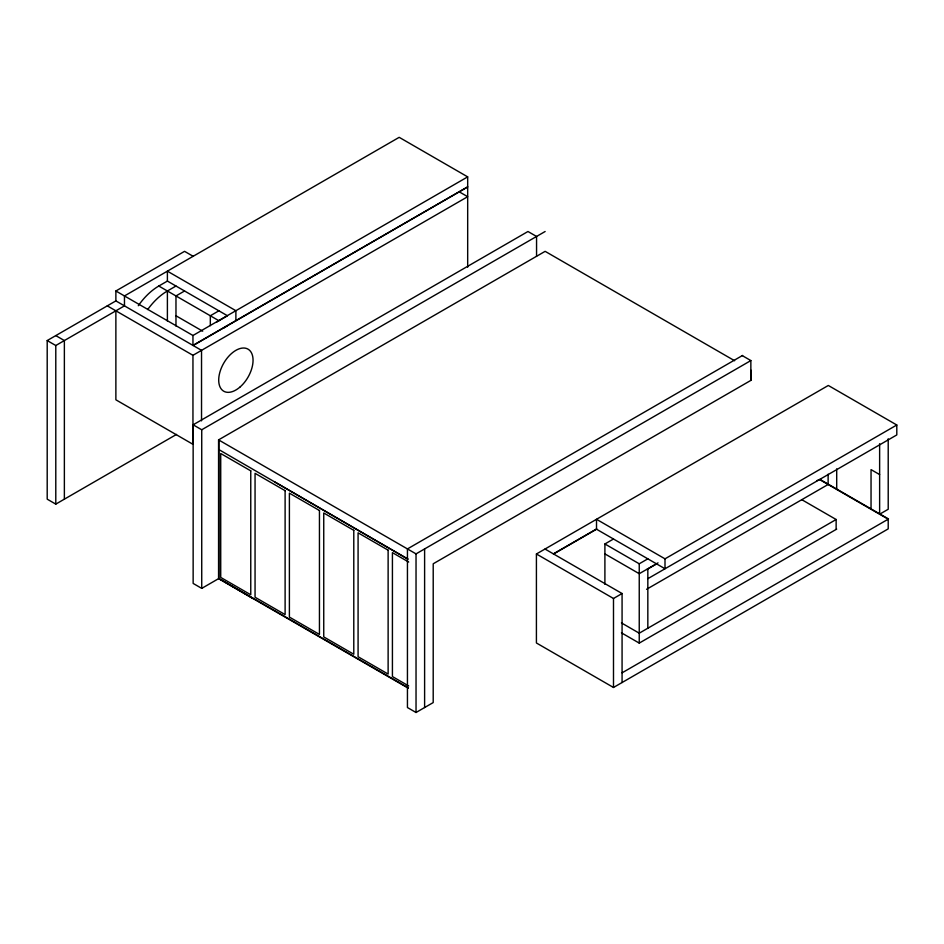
<?xml version="1.0" encoding="UTF-8"?>
<svg xmlns="http://www.w3.org/2000/svg" width="944" height="944" viewBox="0 0 944 944"><rect width="100%" height="100%" fill="white"/><g stroke="black" fill="none" stroke-linecap="round" stroke-linejoin="round"><path stroke-width="1.42" d="M201.532 420.847L201.532 350.354L115.876 300.9L115.876 290.988L184.564 251.34L193.142 256.296M176.516 434.417L55.79 504.12L47.2 499.164L47.2 340.56L115.876 300.9M47.2 340.56L55.79 345.516L124.466 305.856L124.466 295.944L399.194 137.328L467.681 176.87L467.681 267.199M138.308 305.714A48.569 28.037 -60 0 1 158.804 286.032L167.395 281.076L227.492 315.768L218.902 320.724A48.569 28.037 -60 0 0 216.672 322.105M147.701 309.526A48.569 28.037 -60 0 1 167.395 290.988L175.973 286.032M184.564 290.988L175.973 295.944L175.973 326.058M218.902 310.812L210.323 315.768L210.323 325.68M115.876 290.988L192.954 335.486L467.681 176.87M193.142 345.516L467.776 186.841L192.954 345.398L192.954 335.486M107.297 305.856L192.954 355.31L467.681 196.694L459.185 191.797M218.902 439.692L218.902 578.471L201.733 588.383L193.142 583.427L193.142 424.812L527.967 231.504L536.558 236.46L536.558 256.296M193.142 424.812L201.733 429.768L545.136 231.504M408.079 688.07L218.571 578.66L218.571 439.88L545.136 251.34L734.644 360.75M218.902 449.604L408.079 559.202L274.775 481.959M742.598 355.428L407.442 548.924L407.442 707.54L416.033 712.496L433.202 702.572L433.213 563.78L751.188 380.208L751.188 370.296M218.571 439.88L416.033 553.88L750.858 360.573L750.858 380.397M816.89 480.661L819.628 479.587L888.21 519.188L888.21 528.876L613.494 687.48L536.416 642.982L536.416 553.986L828.313 385.471L896.8 425.001L896.8 434.924L647.619 578.814M553.396 553.88L596.655 528.911M553.585 553.986L596.514 529.206L665.001 568.748L665.001 558.836L896.8 425.001M604.903 584.348L604.903 543.968L613.494 539.012M604.903 543.968L639.241 563.792L647.832 558.836M658.015 562.872L639.241 573.704L604.903 553.88M646.876 569.527L657.059 563.639M536.416 553.986L613.494 598.484L622.072 593.528L622.072 682.524M646.569 589.304L828.454 484.296M836.136 529.419L836.136 519.507L639.241 633.188L621.435 622.898M621.435 632.822L639.241 643.1L836.703 529.1M622.072 672.836L888.54 518.988L819.958 479.399M742.267 355.617L750.858 360.573M879.631 474.572L871.041 469.616L871.041 509.264M801.798 499.683L836.136 519.507M665.001 558.836L596.514 519.294L596.514 529.206M158.804 286.032L218.902 320.724M227.292 325.574L227.492 325.68A48.569 28.037 -60 0 0 224.129 327.816M175.973 315.768L202.689 331.191M545.007 549.03L622.072 593.528M55.79 335.592L64.369 340.56L64.369 499.164M408.693 562.034L392.421 552.641L392.421 676.553L408.693 685.958M408.41 687.881L220.176 579.203L252.909 598.484M888.21 438.771L888.21 509.264L879.631 514.22L879.631 443.727M836.703 468.885L836.703 489.44M828.124 474.207L828.124 484.484M647.832 568.748L647.832 628.232M639.241 563.792L639.241 643.1M613.494 598.484L613.494 687.48M424.611 548.924L424.611 707.54M416.033 553.88L416.033 712.496M235.882 320.618L235.882 310.706L167.395 271.164L167.395 281.076M201.733 429.768L201.733 588.383M192.954 355.31L192.954 444.305L115.876 399.808L115.876 310.812M167.395 290.988L167.395 321.09M55.79 345.516L55.79 504.12M250.762 470.855L220.719 453.509L220.719 577.421L250.762 594.767L250.762 470.855M285.112 490.679L255.057 473.333L255.057 597.245L285.112 614.603L285.112 490.679M319.45 510.503L289.395 493.157L289.395 617.081L319.45 634.427L319.45 510.503M353.788 530.339L323.745 512.981L323.745 636.905L353.788 654.251L353.788 530.339M388.126 550.163L358.083 532.817L358.083 656.729L388.126 674.075L388.126 550.163M240.319 386.769A24.284 14.018 -60 0 0 248.024 349.15A24.284 14.018 -60 0 0 219.291 374.626A24.284 14.018 -60 0 0 240.319 386.769"/></g></svg>
